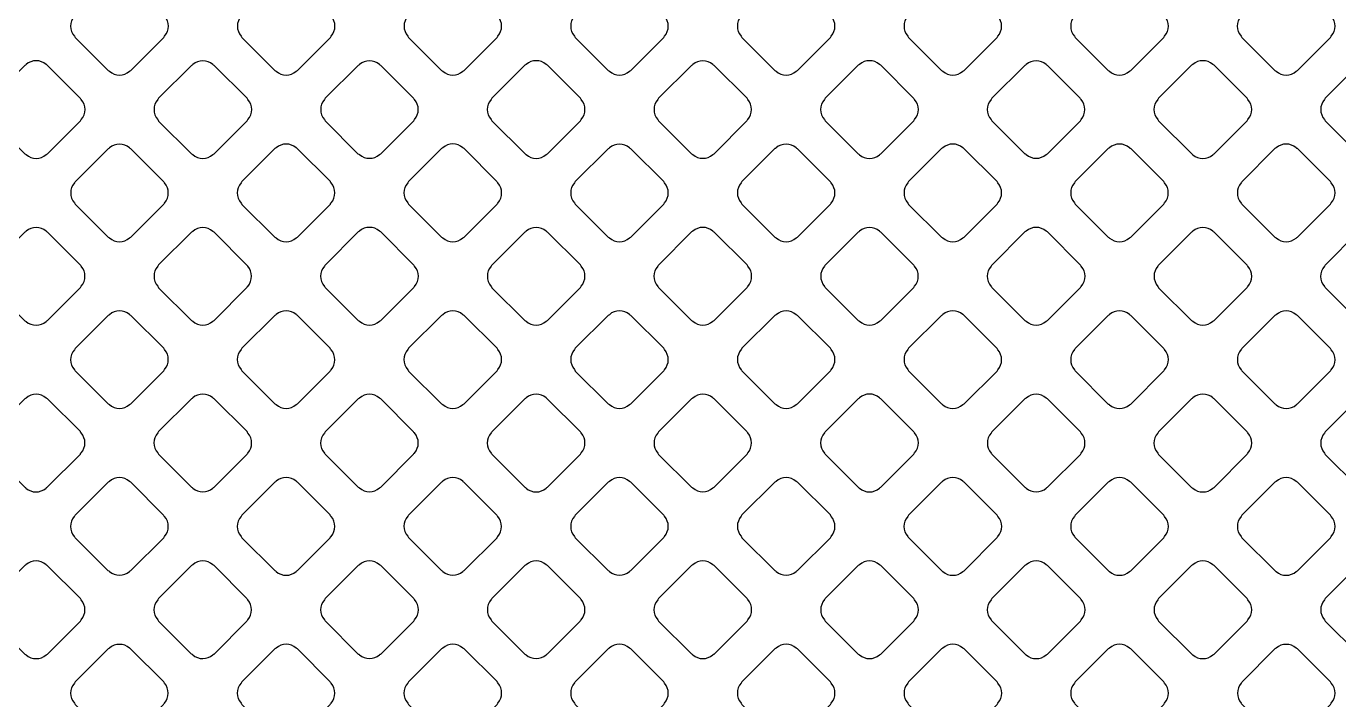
# Model space of a CAD drawing. Extents: x 0 to 248, y 0 to 175.
# Drawn here: x 83.18 to 84.877, y 145.354 to 146.224 of the extents above; entities that cross this region are included whole.
import ezdxf

# ---------------------------------------------------------------- set-up
doc = ezdxf.new("R2010")
doc.units = 0
doc.layers.add('gbr-dxf', color=7, linetype='Continuous')

msp = doc.modelspace()

# ---------------------------------------------------------------- linework, layer by layer
at = {"layer": 'gbr-dxf', "linetype": 'Continuous'}
for points in [[(83.2422, 146.2374, 0.379249), (83.2422, 146.2114, -0.092348), (83.2432, 146.2098), (83.2857, 146.1673, -0.10399), (83.2875, 146.1663, 0.379308), (83.3135, 146.1662, -0.09601), (83.3151, 146.1672), (83.3578, 146.2099, -0.095916), (83.3588, 146.2115, 0.379422), (83.3587, 146.2375, -0.087784), (83.3578, 146.239), (83.3151, 146.2817, -0.092233), (83.3135, 146.2827, 0.3795), (83.2875, 146.2827, -0.096969), (83.2859, 146.2817), (83.2432, 146.239, -0.096509)], [(83.4579, 146.2375, 0.379605), (83.4579, 146.2115, -0.103917), (83.4589, 146.2097), (83.5013, 146.1673, -0.10046), (83.503, 146.1663, 0.37981), (83.529, 146.1663, -0.096625), (83.5307, 146.1673), (83.5732, 146.2098, -0.096111), (83.5742, 146.2115, 0.37981), (83.5742, 146.2374, -0.107999), (83.5731, 146.2393), (83.5307, 146.2817, -0.096314), (83.529, 146.2827, 0.379297), (83.5031, 146.2827, -0.096355), (83.5015, 146.2817), (83.4588, 146.2391, -0.096423)], [(83.6734, 146.2115, -0.096475), (83.6743, 146.2099), (83.717, 146.1673, -0.092187), (83.7185, 146.1663, 0.37889), (83.7444, 146.1663, -0.096117), (83.7461, 146.1673), (83.7887, 146.2099, -0.095895), (83.7897, 146.2116, 0.379201), (83.7897, 146.2375, -0.10047), (83.7887, 146.2393), (83.7463, 146.2816, -0.10399), (83.7445, 146.2826, 0.379731), (83.7185, 146.2826, -0.096458), (83.7169, 146.2817), (83.6744, 146.2391, -0.096857), (83.6734, 146.2375, 0.3795)], [(83.8889, 146.2116, -0.10047), (83.8899, 146.2099), (83.9325, 146.1673, -0.096332), (83.9341, 146.1663, 0.37981), (83.9601, 146.1663, -0.096625), (83.9617, 146.1673), (84.0042, 146.2098, -0.096111), (84.0052, 146.2114, 0.37981), (84.0052, 146.2374, -0.096458), (84.0042, 146.2391), (83.9616, 146.2816, -0.100499), (83.9599, 146.2826, 0.379731), (83.9339, 146.2826, -0.096458), (83.9323, 146.2817), (83.8898, 146.2392, -0.096627), (83.8889, 146.2376, 0.379731)], [(84.1044, 146.2115, -0.104392), (84.1054, 146.2097), (84.1478, 146.1673, -0.100151), (84.1495, 146.1663, 0.379308), (84.1754, 146.1663, -0.09601), (84.1771, 146.1673), (84.2197, 146.2099, -0.096227), (84.2207, 146.2116, 0.379191), (84.2207, 146.2375, -0.092029), (84.2198, 146.2391), (84.1772, 146.2817, -0.096539), (84.1755, 146.2827, 0.379249), (84.1496, 146.2826, -0.096458), (84.1479, 146.2817), (84.1054, 146.2391, -0.096627), (84.1044, 146.2375, 0.379731)], [(84.3199, 146.2116, -0.104392), (84.3209, 146.2098), (84.3634, 146.1673, -0.100476), (84.3651, 146.1663, 0.37981), (84.3911, 146.1663, -0.096625), (84.3927, 146.1673), (84.4352, 146.2098, -0.096332), (84.4362, 146.2114, 0.37981), (84.4362, 146.2374, -0.108153), (84.4351, 146.2393), (84.3927, 146.2817, -0.096111), (84.391, 146.2827, 0.379731), (84.365, 146.2827, -0.096458), (84.3634, 146.2817), (84.3209, 146.2392, -0.096627), (84.3199, 146.2376, 0.379731)], [(84.5354, 146.2114, -0.088014), (84.5363, 146.2099), (84.5791, 146.1672, -0.083733), (84.5805, 146.1663, 0.37981), (84.6065, 146.1663, -0.096625), (84.6081, 146.1672), (84.6508, 146.21, -0.096332), (84.6518, 146.2116, 0.37981), (84.6518, 146.2376, -0.092348), (84.6508, 146.2391), (84.6083, 146.2817, -0.096111), (84.6066, 146.2827, 0.379731), (84.5807, 146.2827, -0.096458), (84.579, 146.2817), (84.5363, 146.2391, -0.096857), (84.5354, 146.2374, 0.379731)], [(84.7508, 146.2116, -0.087916), (84.7518, 146.2101), (84.7945, 146.1673, -0.100215), (84.7962, 146.1663, 0.379201), (84.8222, 146.1663, -0.095956), (84.8238, 146.1673), (84.8664, 146.2099, -0.096332), (84.8674, 146.2116, 0.379451), (84.8674, 146.2375, -0.092162), (84.8665, 146.2391), (84.8237, 146.2818, -0.095895), (84.8221, 146.2828, 0.379249), (84.7962, 146.2828, -0.096723), (84.7945, 146.2818), (84.7518, 146.2392, -0.096857), (84.7509, 146.2375, 0.3795)], [(83.1346, 146.1037, -0.09253), (83.1355, 146.1022), (83.1783, 146.0594, -0.088207), (83.1798, 146.0585, 0.379308), (83.2057, 146.0585, -0.096117), (83.2073, 146.0594), (83.25, 146.1021, -0.096227), (83.251, 146.1037, 0.379191), (83.251, 146.1297, -0.087916), (83.25, 146.1311), (83.2072, 146.174, -0.092187), (83.2057, 146.1749, 0.379249), (83.1797, 146.1749, -0.096458), (83.1781, 146.1739), (83.1355, 146.1314, -0.096857), (83.1346, 146.1297, 0.379731)], [(83.3501, 146.1297, 0.379605), (83.3501, 146.1037, -0.104293), (83.3511, 146.1019), (83.3935, 146.0595, -0.100824), (83.3952, 146.0585, 0.37981), (83.4212, 146.0585, -0.096625), (83.4229, 146.0595), (83.4655, 146.1021, -0.096332), (83.4665, 146.1037, 0.37981), (83.4665, 146.1297, -0.092348), (83.4655, 146.1313), (83.4229, 146.1739, -0.096111), (83.4212, 146.1749, 0.379297), (83.3953, 146.1749, -0.096367), (83.3937, 146.1739), (83.351, 146.1313, -0.096423)], [(83.5656, 146.1037, -0.096117), (83.5665, 146.1021), (83.6089, 146.0597, -0.107634), (83.6108, 146.0586, 0.37889), (83.6367, 146.0586, -0.096117), (83.6384, 146.0596), (83.681, 146.1022, -0.095895), (83.6819, 146.1038, 0.378934), (83.6819, 146.1298, -0.100154), (83.6809, 146.1315), (83.6385, 146.1739, -0.103746), (83.6367, 146.1749, 0.379206), (83.6108, 146.1749, -0.096723), (83.6091, 146.1739), (83.5666, 146.1313, -0.096627), (83.5656, 146.1297, 0.3795)], [(83.781, 146.1038, -0.087916), (83.7819, 146.1023), (83.8249, 146.0593, -0.083), (83.8263, 146.0585, 0.379169), (83.8522, 146.0585, -0.096625), (83.8539, 146.0595), (83.8966, 146.1021, -0.096111), (83.8975, 146.1038, 0.37981), (83.8975, 146.1298, -0.09253), (83.8966, 146.1313), (83.8539, 146.174, -0.096423), (83.8522, 146.175, 0.379731), (83.8263, 146.175, -0.096458), (83.8246, 146.174), (83.782, 146.1314, -0.096627), (83.781, 146.1297, 0.379523)], [(83.9966, 146.1037, -0.087613), (83.9975, 146.1023), (84.0401, 146.0596, -0.100073), (84.0418, 146.0586, 0.379201), (84.0678, 146.0587, -0.096625), (84.0694, 146.0596), (84.1119, 146.1021, -0.096111), (84.1129, 146.1038, 0.379451), (84.1129, 146.1297, -0.092029), (84.112, 146.1313), (84.0694, 146.1739, -0.096539), (84.0677, 146.1749, 0.379249), (84.0418, 146.1748, -0.096458), (84.0401, 146.1739), (83.9976, 146.1313, -0.096627), (83.9966, 146.1297, 0.3795)], [(84.212, 146.1297, 0.379249), (84.212, 146.1037, -0.096625), (84.213, 146.1021), (84.2557, 146.0594, -0.092233), (84.2573, 146.0584, 0.37981), (84.2832, 146.0584, -0.095956), (84.2849, 146.0594), (84.3276, 146.1021, -0.096111), (84.3286, 146.1038, 0.379308), (84.3286, 146.1297, -0.083262), (84.3277, 146.1311), (84.2848, 146.1741, -0.087865), (84.2833, 146.175, 0.379112), (84.2573, 146.175, -0.096614), (84.2557, 146.174), (84.213, 146.1313, -0.096195)], [(84.4276, 146.1037, -0.096723), (84.4286, 146.1021), (84.471, 146.0597, -0.108515), (84.4729, 146.0587, 0.37981), (84.4988, 146.0587, -0.095956), (84.5005, 146.0596), (84.543, 146.1021, -0.096111), (84.5439, 146.1038, 0.37981), (84.5439, 146.1297, -0.099964), (84.5429, 146.1315), (84.5006, 146.1738, -0.104264), (84.4988, 146.1748, 0.379731), (84.4728, 146.1748, -0.096723), (84.4712, 146.1739), (84.4286, 146.1313, -0.096627), (84.4276, 146.1297, 0.379731)], [(84.6431, 146.1038, -0.087947), (84.644, 146.1023), (84.6869, 146.0593, -0.083549), (84.6883, 146.0584, 0.379201), (84.7143, 146.0584, -0.096625), (84.7159, 146.0594), (84.7586, 146.1021, -0.096332), (84.7596, 146.1038, 0.379308), (84.7596, 146.1297, -0.092052), (84.7587, 146.1313), (84.716, 146.174, -0.096328), (84.7143, 146.175, 0.37947), (84.6884, 146.175, -0.096723), (84.6867, 146.174), (84.644, 146.1314, -0.096627), (84.6431, 146.1297, 0.3795)], [(84.8587, 146.1037, -0.088014), (84.8596, 146.1022), (84.9022, 146.0596, -0.100824), (84.904, 146.0586, 0.379092), (84.9299, 146.0586, -0.095378), (84.9315, 146.0595), (84.9742, 146.1022, -0.096036), (84.9752, 146.1039, 0.378793), (84.9752, 146.1298, -0.092162), (84.9742, 146.1313), (84.9316, 146.174, -0.096266), (84.9299, 146.175, 0.379778), (84.904, 146.175, -0.096723), (84.9023, 146.174), (84.8597, 146.1313, -0.096857), (84.8587, 146.1297, 0.379731)], [(83.2423, 145.996, -0.087946), (83.2432, 145.9945), (83.2859, 145.9518, -0.100442), (83.2876, 145.9508, 0.379422), (83.3135, 145.9508, -0.096625), (83.3152, 145.9518), (83.3577, 145.9943, -0.096111), (83.3587, 145.9959, 0.379451), (83.3587, 146.0219, -0.092029), (83.3577, 146.0235), (83.3151, 146.0661, -0.095895), (83.3134, 146.0671, 0.378645), (83.2875, 146.0671, -0.096355), (83.2859, 146.0661), (83.2433, 146.0235, -0.096423), (83.2423, 146.0219, 0.378964)], [(83.4578, 145.9959, -0.10047), (83.4588, 145.9942), (83.5013, 145.9518, -0.096111), (83.5029, 145.9508, 0.379308), (83.5289, 145.9508, -0.09601), (83.5305, 145.9517), (83.5732, 145.9944, -0.096328), (83.5741, 145.996, 0.378952), (83.5741, 146.022, -0.09601), (83.5732, 146.0236), (83.5304, 146.0663, -0.083374), (83.529, 146.0672, 0.37947), (83.5031, 146.0672, -0.096723), (83.5014, 146.0662), (83.4588, 146.0236, -0.096627), (83.4578, 146.0219, 0.379731)], [(83.6733, 146.022, 0.379249), (83.6733, 145.9961, -0.104293), (83.6744, 145.9943), (83.7168, 145.9518, -0.100824), (83.7186, 145.9508, 0.37981), (83.7445, 145.9508, -0.096625), (83.7462, 145.9518), (83.7887, 145.9943, -0.096111), (83.7897, 145.9959, 0.379451), (83.7897, 146.0219, -0.107475), (83.7886, 146.0237), (83.7461, 146.0663, -0.095824), (83.7445, 146.0673, 0.378939), (83.7185, 146.0673, -0.096614), (83.7169, 146.0663), (83.6743, 146.0237, -0.096527)], [(83.8889, 145.996, -0.096475), (83.8899, 145.9944), (83.9325, 145.9518, -0.092244), (83.934, 145.9508, 0.379201), (83.96, 145.9508, -0.096625), (83.9616, 145.9518), (84.0042, 145.9944, -0.096111), (84.0052, 145.996, 0.379308), (84.0052, 146.022, -0.100402), (84.0042, 146.0237), (83.9618, 146.0661, -0.104677), (83.96, 146.0671, 0.37947), (83.9341, 146.0671, -0.096458), (83.9324, 146.0661), (83.8899, 146.0236, -0.096857), (83.8889, 146.022, 0.3795)], [(84.1044, 146.022, 0.379249), (84.1044, 145.9961, -0.10047), (84.1054, 145.9944), (84.148, 145.9518, -0.096111), (84.1496, 145.9508, 0.37981), (84.1756, 145.9508, -0.095956), (84.1772, 145.9518), (84.2197, 145.9943, -0.096332), (84.2207, 145.9959, 0.379308), (84.2207, 146.0219, -0.095968), (84.2198, 146.0235), (84.1771, 146.0661, -0.100093), (84.1754, 146.0671, 0.379112), (84.1495, 146.0671, -0.096614), (84.1478, 146.0662), (84.1053, 146.0237, -0.096195)], [(84.3199, 145.9959, -0.100399), (84.3209, 145.9942), (84.3633, 145.9518, -0.096627), (84.365, 145.9508, 0.37981), (84.391, 145.9508, -0.096625), (84.3926, 145.9518), (84.4352, 145.9944, -0.096332), (84.4362, 145.996, 0.37981), (84.4362, 146.022, -0.096625), (84.4352, 146.0236), (84.3925, 146.0663, -0.083651), (84.3911, 146.0672, 0.379731), (84.3652, 146.0672, -0.096458), (84.3635, 146.0662), (84.3209, 146.0236, -0.096857), (84.3199, 146.0219, 0.379731)], [(84.5353, 145.9961, -0.100402), (84.5363, 145.9943), (84.579, 145.9517, -0.096527), (84.5806, 145.9507, 0.379422), (84.6066, 145.9508, -0.095956), (84.6082, 145.9517), (84.6508, 145.9943, -0.096111), (84.6518, 145.996, 0.379308), (84.6518, 146.0219, -0.09601), (84.6508, 146.0236), (84.6082, 146.0662, -0.100401), (84.6065, 146.0672, 0.37947), (84.5805, 146.0672, -0.096458), (84.5789, 146.0662), (84.5363, 146.0237, -0.096857), (84.5354, 146.022, 0.379357)], [(84.7509, 145.9959, -0.084073), (84.7517, 145.9945), (84.7945, 145.9517, -0.096857), (84.7961, 145.9508, 0.379092), (84.8221, 145.9507, -0.095383), (84.8237, 145.9517), (84.8664, 145.9944, -0.096423), (84.8674, 145.996, 0.379087), (84.8674, 146.0219, -0.095968), (84.8664, 146.0236), (84.8238, 146.0662, -0.100093), (84.8221, 146.0672, 0.37947), (84.7962, 146.0672, -0.096723), (84.7945, 146.0662), (84.7518, 146.0235, -0.096627), (84.7509, 146.0219, 0.379731)], [(83.1345, 145.9141, 0.378889), (83.1345, 145.8882, -0.087947), (83.1354, 145.8867), (83.1783, 145.8438, -0.083596), (83.1797, 145.8429, 0.379639), (83.2056, 145.8429, -0.096625), (83.2073, 145.8439), (83.25, 145.8866, -0.096111), (83.251, 145.8883, 0.379451), (83.251, 145.9142, -0.092029), (83.2501, 145.9158), (83.2074, 145.9584, -0.095895), (83.2058, 145.9594, 0.378645), (83.1798, 145.9594, -0.096355), (83.1782, 145.9584), (83.1355, 145.9157, -0.095997)], [(83.3501, 145.8883, -0.10047), (83.3511, 145.8865), (83.3936, 145.8441, -0.096111), (83.3952, 145.8431, 0.37981), (83.4212, 145.8431, -0.095956), (83.4229, 145.8441), (83.4653, 145.8866, -0.096332), (83.4663, 145.8882, 0.37981), (83.4663, 145.9142, -0.096625), (83.4653, 145.9158), (83.4229, 145.9583, -0.100151), (83.4212, 145.9593, 0.379731), (83.3952, 145.9593, -0.096458), (83.3935, 145.9583), (83.3511, 145.9159, -0.096627), (83.3501, 145.9142, 0.379731)], [(83.5654, 145.8882, -0.092139), (83.5664, 145.8866), (83.609, 145.844, -0.104264), (83.6108, 145.843, 0.37981), (83.6368, 145.843, -0.096625), (83.6384, 145.844), (83.681, 145.8866, -0.096111), (83.682, 145.8882, 0.37981), (83.682, 145.9142, -0.088014), (83.6811, 145.9157), (83.6383, 145.9585, -0.092289), (83.6367, 145.9595, 0.379731), (83.6107, 145.9595, -0.096723), (83.6091, 145.9585), (83.5664, 145.9158, -0.096627), (83.5654, 145.9142, 0.379731)], [(83.7811, 145.8882, -0.10047), (83.7821, 145.8865), (83.8246, 145.844, -0.096111), (83.8262, 145.8431, 0.37981), (83.8522, 145.8431, -0.095956), (83.8538, 145.844), (83.8965, 145.8867, -0.096332), (83.8974, 145.8883, 0.379511), (83.8975, 145.9143, -0.096117), (83.8965, 145.9159), (83.854, 145.9584, -0.099933), (83.8523, 145.9594, 0.379206), (83.8263, 145.9594, -0.096723), (83.8247, 145.9584), (83.7821, 145.9158, -0.096627), (83.7811, 145.9142, 0.379731)], [(83.9965, 145.8882, -0.083622), (83.9974, 145.8868), (84.0402, 145.844, -0.095686), (84.0419, 145.843, 0.379169), (84.0678, 145.843, -0.096625), (84.0695, 145.844), (84.1121, 145.8866, -0.096332), (84.113, 145.8882, 0.37981), (84.113, 145.9142, -0.096723), (84.1121, 145.9159), (84.0695, 145.9584, -0.100519), (84.0677, 145.9595, 0.379731), (84.0418, 145.9595, -0.096458), (84.0401, 145.9585), (83.9975, 145.9158, -0.096627), (83.9965, 145.9142, 0.379523)], [(84.2122, 145.8882, -0.091954), (84.2131, 145.8867), (84.2558, 145.844, -0.087638), (84.2573, 145.8431, 0.37981), (84.2832, 145.8431, -0.096625), (84.2849, 145.844), (84.3275, 145.8866, -0.096111), (84.3285, 145.8883, 0.37981), (84.3285, 145.9142, -0.088014), (84.3275, 145.9157), (84.2849, 145.9584, -0.092289), (84.2833, 145.9594, 0.379731), (84.2573, 145.9594, -0.096723), (84.2557, 145.9584), (84.2131, 145.9158, -0.096857), (84.2122, 145.9142, 0.379731)], [(84.4275, 145.8882, -0.092052), (84.4284, 145.8867), (84.4711, 145.844, -0.103973), (84.4729, 145.843, 0.379422), (84.4988, 145.843, -0.096625), (84.5005, 145.844), (84.5431, 145.8866, -0.096332), (84.5441, 145.8882, 0.379451), (84.5441, 145.9142, -0.087613), (84.5432, 145.9157), (84.5003, 145.9585, -0.091578), (84.4988, 145.9595, 0.379249), (84.4728, 145.9595, -0.096723), (84.4712, 145.9585), (84.4285, 145.9158, -0.096627), (84.4275, 145.9142, 0.379357)], [(84.6432, 145.8882, -0.100399), (84.6442, 145.8865), (84.6867, 145.844, -0.096627), (84.6884, 145.843, 0.379092), (84.7143, 145.843, -0.095378), (84.7159, 145.8439), (84.7586, 145.8866, -0.096227), (84.7596, 145.8882, 0.379087), (84.7596, 145.9141, -0.09601), (84.7586, 145.9158), (84.716, 145.9584, -0.100401), (84.7143, 145.9594, 0.37947), (84.6884, 145.9594, -0.096458), (84.6867, 145.9584), (84.6442, 145.9158, -0.096857), (84.6432, 145.9142, 0.379731)], [(84.8586, 145.9141, 0.379589), (84.8586, 145.8881, -0.083601), (84.8595, 145.8867), (84.9023, 145.8439, -0.096527), (84.904, 145.8429, 0.378837), (84.9299, 145.8429, -0.096031), (84.9315, 145.8439), (84.9742, 145.8866, -0.096036), (84.9752, 145.8882, 0.37857), (84.9752, 145.9141, -0.095968), (84.9742, 145.9158), (84.9316, 145.9584, -0.100093), (84.9299, 145.9594, 0.378784), (84.9039, 145.9594, -0.095383), (84.9023, 145.9585), (84.8596, 145.9157, -0.096227)], [(83.2422, 145.8063, 0.379249), (83.2422, 145.7804, -0.083792), (83.2431, 145.779), (83.2858, 145.7363, -0.096627), (83.2874, 145.7353, 0.37981), (83.3134, 145.7353, -0.096625), (83.3151, 145.7363), (83.3577, 145.7789, -0.096111), (83.3587, 145.7806, 0.379451), (83.3587, 145.8065, -0.096259), (83.3577, 145.8081), (83.3152, 145.8507, -0.100073), (83.3135, 145.8517, 0.378939), (83.2875, 145.8516, -0.096259), (83.2859, 145.8507), (83.2432, 145.808, -0.096539)], [(83.4578, 145.7806, -0.096475), (83.4588, 145.7789), (83.5015, 145.7362, -0.092289), (83.503, 145.7353, 0.37981), (83.529, 145.7353, -0.096625), (83.5307, 145.7362), (83.5731, 145.7787, -0.096332), (83.5741, 145.7804, 0.37981), (83.5741, 145.8063, -0.10047), (83.5731, 145.8081), (83.5304, 145.8508, -0.088202), (83.5289, 145.8517, 0.379731), (83.503, 145.8517, -0.096458), (83.5013, 145.8507), (83.4588, 145.8082, -0.096627), (83.4578, 145.8065, 0.379731)], [(83.6733, 145.7805, -0.103999), (83.6744, 145.7787), (83.7168, 145.7363, -0.099849), (83.7185, 145.7353, 0.37889), (83.7444, 145.7353, -0.096117), (83.7461, 145.7362), (83.7887, 145.7789, -0.095895), (83.7897, 145.7806, 0.379201), (83.7897, 145.8065, -0.092348), (83.7887, 145.8081), (83.7461, 145.8506, -0.096111), (83.7445, 145.8516, 0.379731), (83.7185, 145.8516, -0.096458), (83.7169, 145.8506), (83.6743, 145.8081, -0.096627), (83.6733, 145.8064, 0.3795)], [(83.8889, 145.7806, -0.108153), (83.8899, 145.7787), (83.9323, 145.7363, -0.10399), (83.9341, 145.7353, 0.37981), (83.9601, 145.7353, -0.095956), (83.9617, 145.7363), (84.0042, 145.7788, -0.096332), (84.0052, 145.7804, 0.379511), (84.0052, 145.8064, -0.104473), (84.0042, 145.8082), (83.9618, 145.8506, -0.107923), (83.9599, 145.8517, 0.379206), (83.934, 145.8516, -0.096458), (83.9323, 145.8507), (83.8898, 145.8082, -0.096627), (83.8889, 145.8065, 0.379731)], [(84.1044, 145.8064, 0.378939), (84.1044, 145.7805, -0.096614), (84.1054, 145.7788), (84.148, 145.7362, -0.092413), (84.1495, 145.7353, 0.379201), (84.1755, 145.7353, -0.095956), (84.1771, 145.7363), (84.2197, 145.7789, -0.096111), (84.2207, 145.7805, 0.37981), (84.2207, 145.8065, -0.100399), (84.2197, 145.8082), (84.1773, 145.8506, -0.104691), (84.1755, 145.8516, 0.3795), (84.1496, 145.8516, -0.096614), (84.1479, 145.8506), (84.1054, 145.8081, -0.096539)], [(84.3199, 145.7806, -0.096117), (84.3208, 145.7789), (84.3636, 145.7362, -0.091578), (84.3651, 145.7352, 0.379201), (84.3911, 145.7353, -0.096625), (84.3927, 145.7362), (84.4352, 145.7787, -0.096111), (84.4362, 145.7804, 0.379451), (84.4362, 145.8063, -0.100588), (84.4352, 145.808), (84.3925, 145.8508, -0.087648), (84.391, 145.8517, 0.379249), (84.365, 145.8517, -0.096458), (84.3634, 145.8507), (84.3209, 145.8082, -0.096627), (84.3199, 145.8065, 0.3795)], [(84.5354, 145.7804, -0.096625), (84.5363, 145.7788), (84.579, 145.7361, -0.092233), (84.5806, 145.7352, 0.379092), (84.6065, 145.7351, -0.095166), (84.6081, 145.7361), (84.6509, 145.7789, -0.096036), (84.6519, 145.7805, 0.378793), (84.6519, 145.8064, -0.083163), (84.651, 145.8078), (84.6081, 145.8507, -0.087516), (84.6066, 145.8517, 0.379778), (84.5807, 145.8517, -0.096723), (84.579, 145.8507), (84.5363, 145.808, -0.096627), (84.5354, 145.8064, 0.379731)], [(84.7509, 145.7804, -0.09601), (84.7519, 145.7788), (84.7944, 145.7363, -0.108091), (84.7963, 145.7352, 0.378309), (84.8222, 145.7352, -0.095383), (84.8238, 145.7362), (84.8664, 145.7788, -0.095701), (84.8674, 145.7804, 0.37857), (84.8674, 145.8063, -0.099971), (84.8664, 145.808), (84.8238, 145.8505, -0.104246), (84.8221, 145.8516, 0.378945), (84.7961, 145.8516, -0.096217), (84.7945, 145.8506), (84.7519, 145.808, -0.095916), (84.7509, 145.8064, 0.379175)], [(83.1345, 145.6726, -0.100266), (83.1355, 145.6709), (83.178, 145.6284, -0.095701), (83.1796, 145.6274, 0.379169), (83.2055, 145.6274, -0.095956), (83.2072, 145.6284), (83.2499, 145.6711, -0.096332), (83.2509, 145.6728, 0.37981), (83.2509, 145.6987, -0.096625), (83.2499, 145.7004), (83.2074, 145.7428, -0.100151), (83.2057, 145.7438, 0.379731), (83.1797, 145.7438, -0.096458), (83.1781, 145.7429), (83.1354, 145.7002, -0.096627), (83.1345, 145.6986, 0.379523)], [(83.35, 145.6728, -0.096507), (83.351, 145.6711), (83.3937, 145.6284, -0.092398), (83.3953, 145.6274, 0.379422), (83.4212, 145.6275, -0.096625), (83.4229, 145.6284), (83.4655, 145.6711, -0.096111), (83.4665, 145.6727, 0.379308), (83.4665, 145.6986, -0.099971), (83.4655, 145.7004), (83.4229, 145.7429, -0.103973), (83.4211, 145.7439, 0.37947), (83.3952, 145.7439, -0.096723), (83.3935, 145.7429), (83.351, 145.7004, -0.096857), (83.35, 145.6987, 0.379357)], [(83.5655, 145.6986, 0.379249), (83.5656, 145.6727, -0.088014), (83.5665, 145.6712), (83.6091, 145.6286, -0.100824), (83.6108, 145.6276, 0.37981), (83.6368, 145.6276, -0.096625), (83.6384, 145.6286), (83.6809, 145.6711, -0.096332), (83.6819, 145.6727, 0.379308), (83.6819, 145.6987, -0.092052), (83.6809, 145.7002), (83.6383, 145.7428, -0.096328), (83.6367, 145.7438, 0.379112), (83.6108, 145.7438, -0.096614), (83.6091, 145.7428), (83.5665, 145.7003, -0.096539)], [(83.781, 145.6727, -0.096625), (83.782, 145.6711), (83.8247, 145.6284, -0.092233), (83.8262, 145.6274, 0.37981), (83.8522, 145.6274, -0.095956), (83.8538, 145.6284), (83.8966, 145.6711, -0.096332), (83.8975, 145.6728, 0.37981), (83.8975, 145.6987, -0.083317), (83.8967, 145.7001), (83.8537, 145.743, -0.088202), (83.8522, 145.744, 0.379731), (83.8263, 145.744, -0.096458), (83.8246, 145.743), (83.782, 145.7003, -0.096627), (83.781, 145.6987, 0.379731)], [(83.9966, 145.6727, -0.096458), (83.9976, 145.671), (84.04, 145.6287, -0.108174), (84.0418, 145.6276, 0.37981), (84.0678, 145.6276, -0.096625), (84.0694, 145.6286), (84.112, 145.6711, -0.096111), (84.1129, 145.6728, 0.379511), (84.1129, 145.6987, -0.100575), (84.1119, 145.7004), (84.0695, 145.7428, -0.104029), (84.0677, 145.7439, 0.379206), (84.0418, 145.7438, -0.096723), (84.0401, 145.7429), (83.9976, 145.7003, -0.096857), (83.9966, 145.6986, 0.379731)], [(84.212, 145.6727, -0.08785), (84.213, 145.6713), (84.2559, 145.6283, -0.083725), (84.2573, 145.6274, 0.379201), (84.2833, 145.6274, -0.095956), (84.2849, 145.6284), (84.3276, 145.6711, -0.096111), (84.3286, 145.6728, 0.379308), (84.3286, 145.6987, -0.092315), (84.3277, 145.7003), (84.2849, 145.743, -0.096527), (84.2833, 145.744, 0.37947), (84.2573, 145.744, -0.096458), (84.2557, 145.743), (84.213, 145.7003, -0.096857), (84.2121, 145.6987, 0.3795)], [(84.4276, 145.6727, -0.087613), (84.4285, 145.6712), (84.4713, 145.6285, -0.099849), (84.473, 145.6275, 0.378633), (84.4989, 145.6275, -0.096261), (84.5005, 145.6285), (84.5431, 145.671, -0.096036), (84.5441, 145.6727, 0.378798), (84.544, 145.6986, -0.092315), (84.5431, 145.7002), (84.5004, 145.7428, -0.095916), (84.4988, 145.7438, 0.379778), (84.4728, 145.7438, -0.096458), (84.4712, 145.7428), (84.4286, 145.7003, -0.096627), (84.4276, 145.6986, 0.3795)], [(84.6431, 145.6726, -0.095866), (84.6441, 145.671), (84.6868, 145.6283, -0.092121), (84.6884, 145.6273, 0.378309), (84.7143, 145.6273, -0.096031), (84.7159, 145.6283), (84.7587, 145.6711, -0.096036), (84.7597, 145.6727, 0.378841), (84.7597, 145.6987, -0.083163), (84.7588, 145.7001), (84.7159, 145.743, -0.08752), (84.7144, 145.7439, 0.378645), (84.6885, 145.7439, -0.096367), (84.6868, 145.7429), (84.6441, 145.7002, -0.096227), (84.6431, 145.6986, 0.379175)], [(84.8587, 145.6986, 0.379211), (84.8587, 145.6726, -0.096723), (84.8597, 145.671), (84.9022, 145.6285, -0.108515), (84.904, 145.6275, 0.37981), (84.93, 145.6275, -0.095956), (84.9316, 145.6285), (84.9741, 145.671, -0.096111), (84.9751, 145.6726, 0.37975), (84.9751, 145.6986, -0.100266), (84.9741, 145.7003), (84.9316, 145.7427, -0.104246), (84.9299, 145.7438, 0.378885), (84.9039, 145.7438, -0.096528), (84.9023, 145.7428), (84.8597, 145.7002, -0.095997)], [(83.2421, 145.5649, -0.095883), (83.2431, 145.5633), (83.2856, 145.5207, -0.107585), (83.2875, 145.5197, 0.378847), (83.3134, 145.5197, -0.096117), (83.3151, 145.5207), (83.3577, 145.5633, -0.096206), (83.3587, 145.5649, 0.379201), (83.3587, 145.5909, -0.100399), (83.3576, 145.5926), (83.3152, 145.6351, -0.10437), (83.3134, 145.6361, 0.379762), (83.2874, 145.6361, -0.096225), (83.2857, 145.6351), (83.2431, 145.5925, -0.096527), (83.2421, 145.5908, 0.378789)], [(83.4578, 145.5649, -0.092348), (83.4587, 145.5633), (83.5014, 145.5207, -0.088202), (83.5029, 145.5197, 0.37981), (83.5289, 145.5197, -0.095956), (83.5305, 145.5207), (83.5731, 145.5633, -0.096332), (83.5741, 145.565, 0.37981), (83.5741, 145.5909, -0.104392), (83.5731, 145.5927), (83.5306, 145.6352, -0.092233), (83.5291, 145.6362, 0.379731), (83.5031, 145.6362, -0.096458), (83.5014, 145.6352), (83.4588, 145.5925, -0.096627), (83.4578, 145.5909, 0.379731)], [(83.6733, 145.5651, -0.095968), (83.6743, 145.5634), (83.717, 145.5207, -0.092456), (83.7186, 145.5197, 0.379422), (83.7445, 145.5197, -0.095956), (83.7462, 145.5207), (83.7887, 145.5632, -0.096111), (83.7896, 145.5649, 0.37981), (83.7896, 145.5908, -0.100399), (83.7886, 145.5925), (83.7459, 145.6352, -0.088207), (83.7444, 145.6362, 0.379357), (83.7185, 145.6362, -0.096614), (83.7169, 145.6352), (83.6743, 145.5926, -0.096527), (83.6733, 145.591, 0.379)], [(83.8889, 145.5649, -0.103917), (83.8899, 145.5631), (83.9323, 145.5208, -0.10046), (83.934, 145.5198, 0.37981), (83.9599, 145.5198, -0.096625), (83.9616, 145.5207), (84.0042, 145.5634, -0.096111), (84.0052, 145.565, 0.37981), (84.0052, 145.591, -0.09253), (84.0042, 145.5925), (83.9617, 145.6351, -0.096627), (83.96, 145.6361, 0.379731), (83.9341, 145.6361, -0.096723), (83.9324, 145.6351), (83.8898, 145.5925, -0.096857), (83.8889, 145.5909, 0.379731)], [(84.1044, 145.5651, -0.107803), (84.1054, 145.5632), (84.1478, 145.5208, -0.103973), (84.1496, 145.5198, 0.379422), (84.1756, 145.5198, -0.096625), (84.1772, 145.5207), (84.2197, 145.5633, -0.096111), (84.2207, 145.5649, 0.379511), (84.2207, 145.5909, -0.104256), (84.2197, 145.5927), (84.1773, 145.6351, -0.108072), (84.1754, 145.6361, 0.378645), (84.1495, 145.6361, -0.095862), (84.1479, 145.6352), (84.1053, 145.5927, -0.096423), (84.1044, 145.591, 0.379)], [(84.3198, 145.5908, 0.378406), (84.3198, 145.5649, -0.087946), (84.3208, 145.5634), (84.3637, 145.5205, -0.08311), (84.3651, 145.5196, 0.378547), (84.391, 145.5196, -0.095883), (84.3926, 145.5206), (84.4354, 145.5634, -0.095628), (84.4364, 145.565, 0.379011), (84.4364, 145.5909, -0.092315), (84.4354, 145.5925), (84.3927, 145.6352, -0.096527), (84.3911, 145.6362, 0.379083), (84.3652, 145.6362, -0.09601), (84.3635, 145.6352), (84.3208, 145.5925, -0.096301)], [(84.5354, 145.5649, -0.091476), (84.5364, 145.5634), (84.5792, 145.5205, -0.087529), (84.5807, 145.5196, 0.378309), (84.6066, 145.5196, -0.095487), (84.6082, 145.5206), (84.6509, 145.5633, -0.095701), (84.6519, 145.5649, 0.378841), (84.6519, 145.5908, -0.087916), (84.6509, 145.5923), (84.6081, 145.6351, -0.091578), (84.6066, 145.6361, 0.378645), (84.5806, 145.6361, -0.096355), (84.579, 145.6351), (84.5364, 145.5925, -0.096328), (84.5354, 145.5909, 0.379175)], [(84.7509, 145.5907, 0.378661), (84.7509, 145.5648, -0.092061), (84.7518, 145.5633), (84.7944, 145.5207, -0.103973), (84.7962, 145.5196, 0.379422), (84.8222, 145.5197, -0.096625), (84.8238, 145.5206), (84.8664, 145.5633, -0.096332), (84.8674, 145.5649, 0.379423), (84.8674, 145.5909, -0.087284), (84.8665, 145.5923), (84.8237, 145.6352, -0.091508), (84.8221, 145.6361, 0.378406), (84.7962, 145.6361, -0.095487), (84.7946, 145.6351), (84.7518, 145.5924, -0.0953)], [(83.1344, 145.4572, -0.096625), (83.1354, 145.4555), (83.1781, 145.4128, -0.092072), (83.1797, 145.4119, 0.37981), (83.2056, 145.4119, -0.096625), (83.2073, 145.4129), (83.2499, 145.4555, -0.096332), (83.2509, 145.4571, 0.379511), (83.2509, 145.4831, -0.083226), (83.25, 145.4845), (83.207, 145.5275, -0.087645), (83.2056, 145.5284, 0.379206), (83.1796, 145.5283, -0.096458), (83.178, 145.5274), (83.1354, 145.4848, -0.096627), (83.1344, 145.4832, 0.379731)], [(83.35, 145.4831, 0.37903), (83.35, 145.4571, -0.107964), (83.3511, 145.4553), (83.3934, 145.413, -0.103598), (83.3952, 145.4119, 0.379169), (83.4211, 145.412, -0.096625), (83.4228, 145.4129), (83.4653, 145.4555, -0.096111), (83.4663, 145.4572, 0.379451), (83.4663, 145.4831, -0.104473), (83.4653, 145.4849), (83.423, 145.5272, -0.10739), (83.4211, 145.5283, 0.378939), (83.3952, 145.5283, -0.096259), (83.3936, 145.5273), (83.351, 145.4847, -0.095895)], [(83.5654, 145.4572, -0.083317), (83.5663, 145.4558), (83.6091, 145.4129, -0.096111), (83.6108, 145.412, 0.37981), (83.6368, 145.412, -0.095956), (83.6384, 145.4129), (83.681, 145.4556, -0.096332), (83.682, 145.4572, 0.37981), (83.682, 145.4832, -0.096625), (83.681, 145.4848), (83.6384, 145.5274, -0.100151), (83.6367, 145.5284, 0.379731), (83.6107, 145.5284, -0.096458), (83.6091, 145.5274), (83.5664, 145.4848, -0.096627), (83.5654, 145.4831, 0.379731)], [(83.7811, 145.4572, -0.09253), (83.7821, 145.4556), (83.8247, 145.4129, -0.088207), (83.8262, 145.412, 0.37981), (83.8522, 145.412, -0.096625), (83.8538, 145.413), (83.8964, 145.4556, -0.096332), (83.8974, 145.4572, 0.37981), (83.8974, 145.4832, -0.087784), (83.8965, 145.4847), (83.8538, 145.5274, -0.092233), (83.8522, 145.5283, 0.379731), (83.8263, 145.5283, -0.096458), (83.8246, 145.5273), (83.7821, 145.4848, -0.096857), (83.7811, 145.4832, 0.379731)], [(83.9965, 145.4572, -0.092162), (83.9974, 145.4556), (84.0401, 145.413, -0.103923), (84.0418, 145.4119, 0.379201), (84.0678, 145.412, -0.096625), (84.0694, 145.4129), (84.1121, 145.4556, -0.096111), (84.113, 145.4572, 0.379451), (84.113, 145.4832, -0.087916), (84.1121, 145.4846), (84.0693, 145.5275, -0.092187), (84.0677, 145.5284, 0.379249), (84.0418, 145.5284, -0.096458), (84.0401, 145.5274), (83.9975, 145.4848, -0.096627), (83.9965, 145.4831, 0.3795)], [(84.2121, 145.4572, -0.100076), (84.2131, 145.4555), (84.2557, 145.4129, -0.096328), (84.2574, 145.4119, 0.378897), (84.2833, 145.4119, -0.096031), (84.2849, 145.4129), (84.3276, 145.4556, -0.096036), (84.3286, 145.4572, 0.378798), (84.3286, 145.4831, -0.096323), (84.3276, 145.4848), (84.285, 145.5273, -0.100254), (84.2833, 145.5283, 0.379778), (84.2573, 145.5283, -0.096723), (84.2557, 145.5274), (84.2131, 145.4848, -0.096627), (84.2122, 145.4832, 0.379357)], [(84.4276, 145.4571, -0.087881), (84.4285, 145.4557), (84.4715, 145.4127, -0.083549), (84.4729, 145.4118, 0.379052), (84.4988, 145.4119, -0.096117), (84.5004, 145.4128), (84.5432, 145.4556, -0.0953), (84.5442, 145.4572, 0.379163), (84.5441, 145.4832, -0.09253), (84.5432, 145.4847), (84.5005, 145.5274, -0.096627), (84.4989, 145.5284, 0.379141), (84.473, 145.5284, -0.095487), (84.4713, 145.5274), (84.4286, 145.4847, -0.095895), (84.4276, 145.4831, 0.378518)], [(84.6432, 145.4831, 0.379206), (84.6432, 145.4571, -0.091954), (84.6442, 145.4556), (84.687, 145.4128, -0.087638), (84.6884, 145.4119, 0.37981), (84.7144, 145.4119, -0.096625), (84.716, 145.4129), (84.7586, 145.4555, -0.096111), (84.7596, 145.4571, 0.37981), (84.7596, 145.4831, -0.088014), (84.7587, 145.4846), (84.7159, 145.5273, -0.092289), (84.7144, 145.5283, 0.379523), (84.6884, 145.5283, -0.096265), (84.6868, 145.5273), (84.6442, 145.4847, -0.095759)], [(84.8587, 145.457, -0.092348), (84.8596, 145.4555), (84.9021, 145.413, -0.10399), (84.9039, 145.412, 0.37981), (84.9299, 145.412, -0.095956), (84.9315, 145.4129), (84.9741, 145.4556, -0.096111), (84.9751, 145.4572, 0.37981), (84.9751, 145.4832, -0.087748), (84.9742, 145.4847), (84.9315, 145.5273, -0.092072), (84.9299, 145.5283, 0.379731), (84.904, 145.5283, -0.096723), (84.9023, 145.5273), (84.8597, 145.4846, -0.096627), (84.8587, 145.483, 0.379731)], [(83.2422, 145.3494, -0.096117), (83.2432, 145.3477), (83.2858, 145.3051, -0.09197), (83.2874, 145.3042, 0.37889), (83.3133, 145.3042, -0.096117), (83.315, 145.3052), (83.3576, 145.3478, -0.095895), (83.3586, 145.3495, 0.378934), (83.3586, 145.3754, -0.082876), (83.3577, 145.3768), (83.3149, 145.4196, -0.087645), (83.3134, 145.4205, 0.379206), (83.2874, 145.4205, -0.096458), (83.2858, 145.4195), (83.2432, 145.377, -0.096627), (83.2423, 145.3753, 0.3795)], [(83.4577, 145.3754, 0.37903), (83.4577, 145.3494, -0.104215), (83.4587, 145.3476), (83.5012, 145.3051, -0.099645), (83.503, 145.3041, 0.379169), (83.5289, 145.3041, -0.095956), (83.5305, 145.3051), (83.5731, 145.3477, -0.096332), (83.5741, 145.3493, 0.379308), (83.5741, 145.3753, -0.107677), (83.5731, 145.3771), (83.5306, 145.4197, -0.096328), (83.5289, 145.4207, 0.379112), (83.503, 145.4207, -0.096614), (83.5013, 145.4197), (83.4586, 145.377, -0.096539)], [(83.6733, 145.3494, -0.09601), (83.6743, 145.3478), (83.7169, 145.3052, -0.092398), (83.7185, 145.3042, 0.379422), (83.7444, 145.3042, -0.096625), (83.7461, 145.3052), (83.7887, 145.3478, -0.096111), (83.7897, 145.3495, 0.37981), (83.7897, 145.3755, -0.099964), (83.7887, 145.3772), (83.7463, 145.4195, -0.104264), (83.7445, 145.4206, 0.3795), (83.7186, 145.4206, -0.096614), (83.7169, 145.4196), (83.6743, 145.377, -0.096539), (83.6733, 145.3754, 0.378699)], [(83.8888, 145.3755, 0.379249), (83.8889, 145.3495, -0.100399), (83.8899, 145.3478), (83.9325, 145.3052, -0.096627), (83.9341, 145.3042, 0.37981), (83.9601, 145.3042, -0.096625), (83.9617, 145.3052), (84.0042, 145.3477, -0.096332), (84.0052, 145.3494, 0.379308), (84.0052, 145.3753, -0.095968), (84.0042, 145.3769), (83.9616, 145.4196, -0.100093), (83.9599, 145.4206, 0.379112), (83.9339, 145.4206, -0.096614), (83.9323, 145.4196), (83.8898, 145.3771, -0.096539)], [(84.1044, 145.3494, -0.103999), (84.1054, 145.3476), (84.1479, 145.3051, -0.100073), (84.1496, 145.3041, 0.378647), (84.1755, 145.3041, -0.095383), (84.1772, 145.3051), (84.2199, 145.3478, -0.096036), (84.2208, 145.3494, 0.37829), (84.2208, 145.3753, -0.091854), (84.2199, 145.3769), (84.1772, 145.4196, -0.095796), (84.1755, 145.4206, 0.379347), (84.1496, 145.4206, -0.096458), (84.1479, 145.4196), (84.1054, 145.377, -0.096627), (84.1044, 145.3754, 0.3795)], [(84.3199, 145.3494, -0.099643), (84.3209, 145.3477), (84.3635, 145.3051, -0.096099), (84.3652, 145.3041, 0.378309), (84.3911, 145.3041, -0.095487), (84.3927, 145.3051), (84.4354, 145.3478, -0.095701), (84.4364, 145.3494, 0.378841), (84.4363, 145.3753, -0.096475), (84.4354, 145.377), (84.3928, 145.4196, -0.100299), (84.3911, 145.4206, 0.378645), (84.3652, 145.4206, -0.096355), (84.3635, 145.4196), (84.3209, 145.377, -0.096328), (84.3199, 145.3753, 0.379175)], [(84.5354, 145.3753, 0.379035), (84.5354, 145.3493, -0.083163), (84.5363, 145.3479), (84.5791, 145.3051, -0.095701), (84.5807, 145.3041, 0.379169), (84.6067, 145.3042, -0.095956), (84.6083, 145.3051), (84.6509, 145.3477, -0.096111), (84.6519, 145.3494, 0.37981), (84.6519, 145.3754, -0.096458), (84.6509, 145.377), (84.6084, 145.4196, -0.100824), (84.6066, 145.4206, 0.379523), (84.5807, 145.4206, -0.096265), (84.579, 145.4196), (84.5363, 145.3769, -0.096405)], [(84.751, 145.3494, -0.087613), (84.7519, 145.3479), (84.7945, 145.3052, -0.099849), (84.7962, 145.3042, 0.37889), (84.8222, 145.3043, -0.096117), (84.8238, 145.3052), (84.8663, 145.3478, -0.095895), (84.8673, 145.3494, 0.379201), (84.8673, 145.3754, -0.092348), (84.8663, 145.3769), (84.8238, 145.4195, -0.096111), (84.8221, 145.4205, 0.379731), (84.7962, 145.4205, -0.096458), (84.7945, 145.4195), (84.752, 145.377, -0.096627), (84.751, 145.3753, 0.3795)]]:
    msp.add_lwpolyline(points, format="xyb", close=True, dxfattribs=at)

doc.saveas('drawing.dxf')
